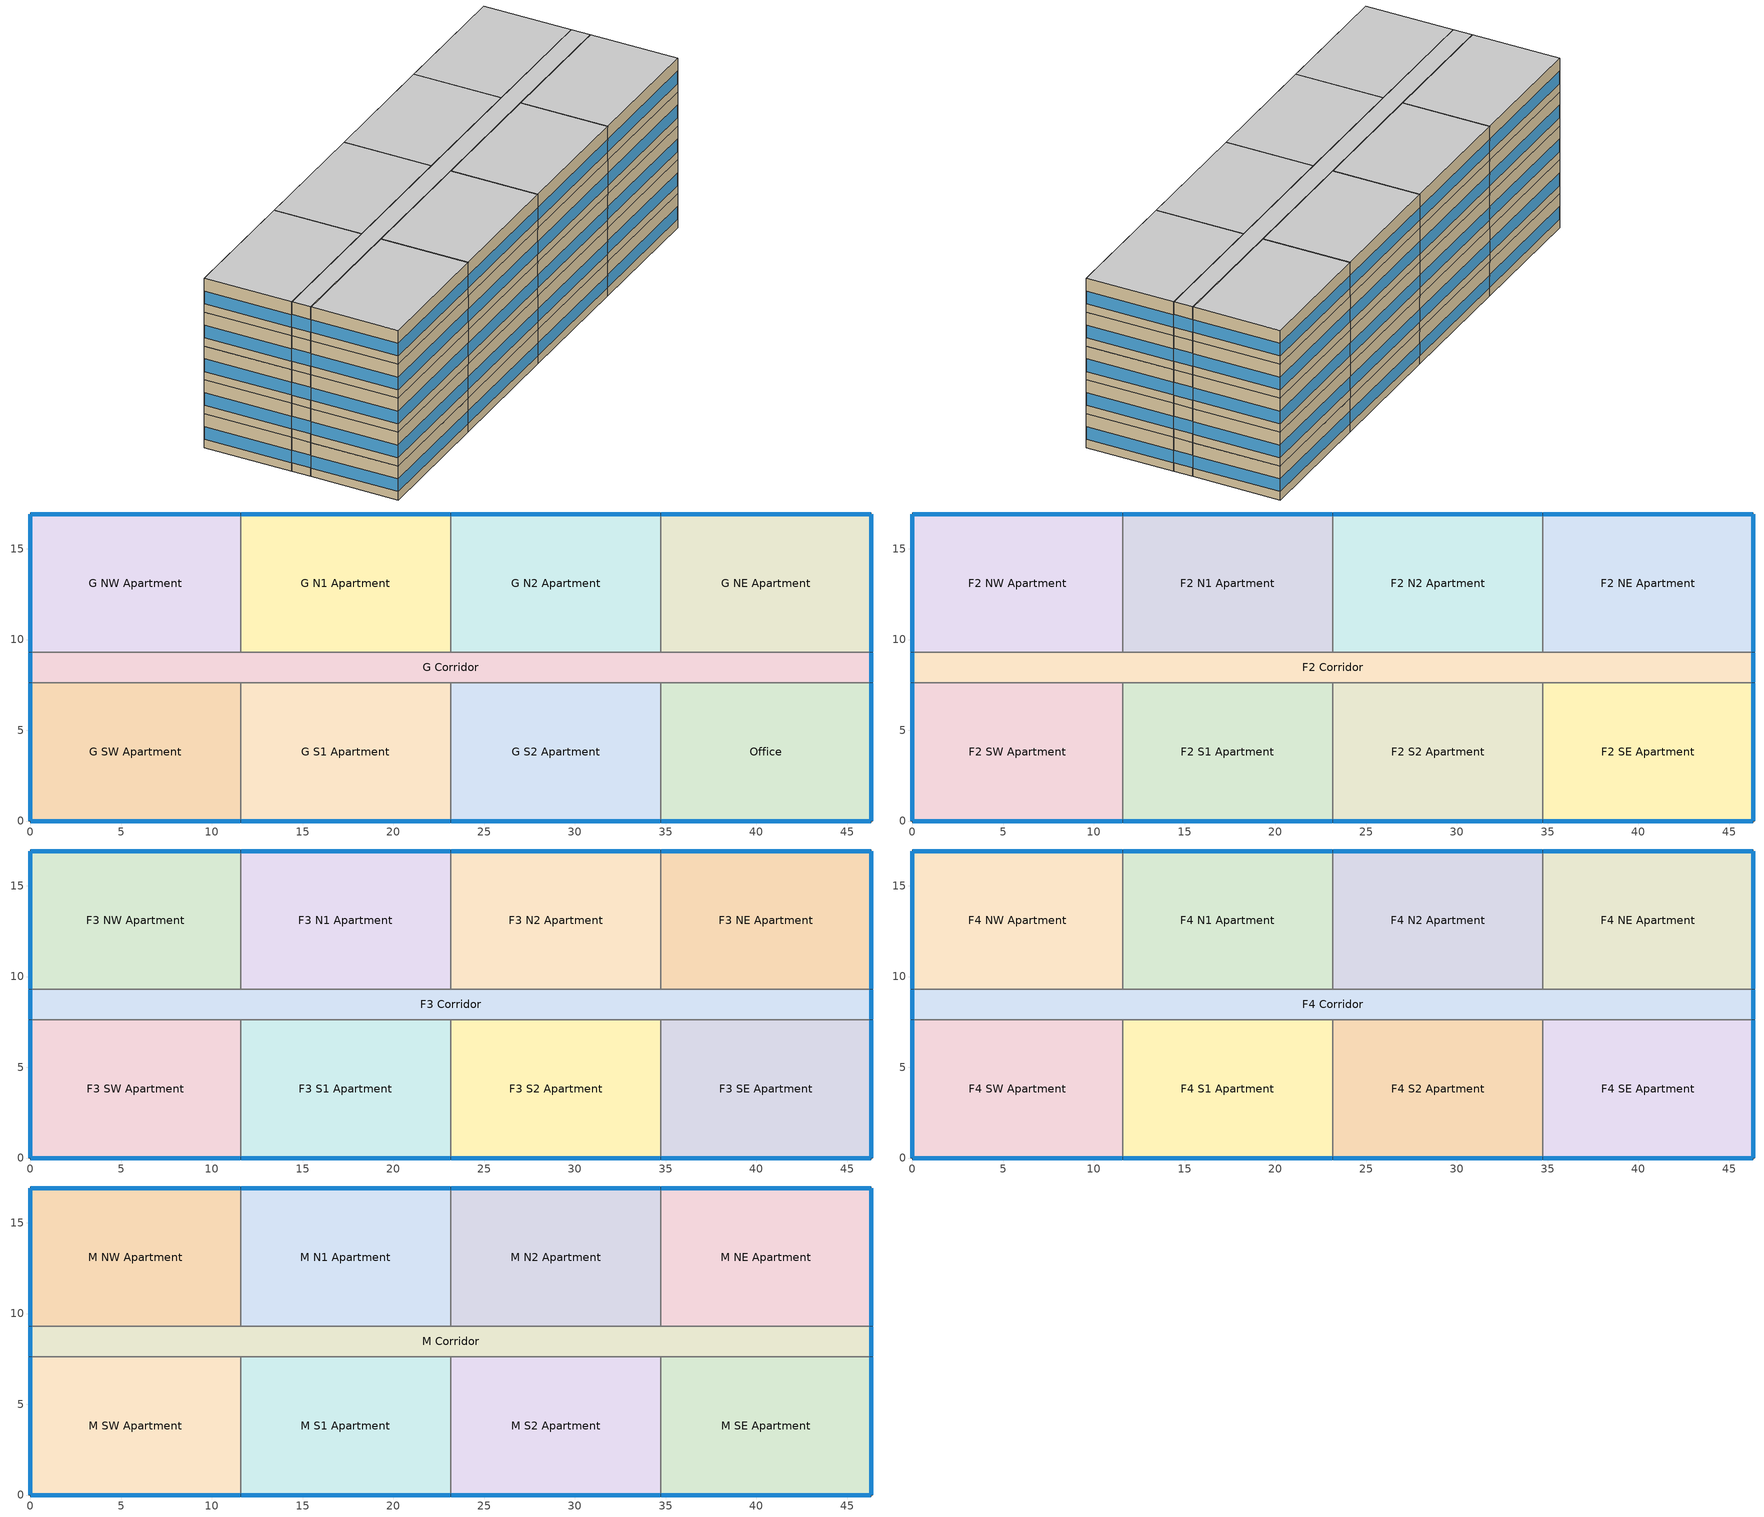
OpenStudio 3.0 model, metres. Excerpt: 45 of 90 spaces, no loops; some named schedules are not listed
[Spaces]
G S1 Apartment
 floor ground: 23.16,7.62 23.16,0 11.58,0 11.58,7.62 z0
 wall outside: 11.58,0 23.16,0 z0:3.05
 wall to G S2 Apartment: 23.16,0 23.16,7.62 z0:3.05
 wall to G Corridor: 23.16,7.62 11.58,7.62 z0:3.05
 wall to G SW Apartment: 11.58,7.62 11.58,0 z0:3.05
 window (BTAP-Ext-FixedWindow:U=0.190 SHGC=0.600): 11.61,0 23.14,0 z0.76:1.89
Office
 floor ground: 46.33,7.62 46.33,0 34.75,0 34.75,7.62 z0
 wall outside: 34.75,0 46.33,0 46.33,7.62 z0:3.05
 wall to G S2 Apartment: 34.75,7.62 34.75,0 z0:3.05
 wall to G Corridor: 46.33,7.62 34.75,7.62 z0:3.05
 window (BTAP-Ext-FixedWindow:U=0.190 SHGC=0.600): 46.33,0.03 46.33,7.59 / 34.77,0 46.3,0 z0.76:1.89
G S2 Apartment
 floor ground: 34.75,7.62 34.75,0 23.16,0 23.16,7.62 z0
 wall outside: 23.16,0 34.75,0 z0:3.05
 wall to G Corridor: 34.75,7.62 23.16,7.62 z0:3.05
 window (BTAP-Ext-FixedWindow:U=0.190 SHGC=0.600): 23.19,0 34.72,0 z0.76:1.89
G Corridor
 floor ground: 46.33,9.3 46.33,7.62 0,7.62 0,9.3 z0
 wall outside: 46.33,7.62 46.33,9.3 / 0,9.3 0,7.62 z0:3.05
 wall to G NW Apartment: 11.58,9.3 0,9.3 z0:3.05
 wall to G NE Apartment: 46.33,9.3 34.75,9.3 z0:3.05
 wall to G N1 Apartment: 23.16,9.3 11.58,9.3 z0:3.05
 wall to G SW Apartment: 0,7.62 11.58,7.62 z0:3.05
 wall to G N2 Apartment: 34.75,9.3 23.16,9.3 z0:3.05
 window (BTAP-Ext-FixedWindow:U=0.190 SHGC=0.600): 46.33,7.65 46.33,9.27 / 0,9.27 0,7.65 z0.76:1.92
G NW Apartment
 floor ground: 11.58,16.92 11.58,9.3 0,9.3 0,16.92 z0
 wall outside: 11.58,16.92 0,16.92 0,9.3 z0:3.05
 wall to G N1 Apartment: 11.58,9.3 11.58,16.92 z0:3.05
 window (BTAP-Ext-FixedWindow:U=0.190 SHGC=0.600): 11.56,16.92 0.03,16.92 / 0,16.89 0,9.32 z0.76:1.89
G N1 Apartment
 floor ground: 23.16,16.92 23.16,9.3 11.58,9.3 11.58,16.92 z0
 wall outside: 23.16,16.92 11.58,16.92 z0:3.05
 wall to G N2 Apartment: 23.16,9.3 23.16,16.92 z0:3.05
 window (BTAP-Ext-FixedWindow:U=0.190 SHGC=0.600): 23.14,16.92 11.61,16.92 z0.76:1.89
G N2 Apartment
 floor ground: 34.75,16.92 34.75,9.3 23.16,9.3 23.16,16.92 z0
 wall outside: 34.75,16.92 23.16,16.92 z0:3.05
 wall to G NE Apartment: 34.75,9.3 34.75,16.92 z0:3.05
 window (BTAP-Ext-FixedWindow:U=0.190 SHGC=0.600): 34.72,16.92 23.19,16.92 z0.76:1.89
G NE Apartment
 floor ground: 46.33,16.92 46.33,9.3 34.75,9.3 34.75,16.92 z0
 wall outside: 46.33,9.3 46.33,16.92 34.75,16.92 z0:3.05
 window (BTAP-Ext-FixedWindow:U=0.190 SHGC=0.600): 46.33,9.32 46.33,16.89 / 46.3,16.92 34.77,16.92 z0.76:1.89
G SW Apartment
 floor ground: 11.58,7.62 11.58,0 0,0 0,7.62 z0
 wall outside: 0,7.62 0,0 11.58,0 z0:3.05
 window (BTAP-Ext-FixedWindow:U=0.190 SHGC=0.600): 0.03,0 11.56,0 / 0,7.59 0,0.03 z0.76:1.89
F2 N1 Apartment
 floor to G N1 Apartment: 23.16,16.92 23.16,9.3 11.58,9.3 11.58,16.92 z3.05
 wall outside: 23.16,16.92 11.58,16.92 z3.05:6.1
 wall to F2 Corridor: 11.58,9.3 23.16,9.3 z3.05:6.1
 wall to F2 N2 Apartment: 23.16,9.3 23.16,16.92 z3.05:6.1
 wall to F2 NW Apartment: 11.58,16.92 11.58,9.3 z3.05:6.1
 window (BTAP-Ext-FixedWindow:U=0.190 SHGC=0.600): 23.14,16.92 11.61,16.92 z3.81:4.93
F2 Corridor
 floor to G Corridor: 46.33,9.3 46.33,7.62 0,7.62 0,9.3 z3.05
 wall outside: 0,9.3 0,7.62 / 46.33,7.62 46.33,9.3 z3.05:6.1
 wall to F2 SE Apartment: 34.75,7.62 46.33,7.62 z3.05:6.1
 wall to F2 SW Apartment: 0,7.62 11.58,7.62 z3.05:6.1
 wall to F2 N2 Apartment: 34.75,9.3 23.16,9.3 z3.05:6.1
 wall to F2 S1 Apartment: 11.58,7.62 23.16,7.62 z3.05:6.1
 wall to F2 S2 Apartment: 23.16,7.62 34.75,7.62 z3.05:6.1
 wall to F2 NE Apartment: 46.33,9.3 34.75,9.3 z3.05:6.1
 wall to F2 NW Apartment: 11.58,9.3 0,9.3 z3.05:6.1
 window (BTAP-Ext-FixedWindow:U=0.190 SHGC=0.600): 46.33,7.65 46.33,9.27 / 0,9.27 0,7.65 z3.81:4.96
F2 S1 Apartment
 floor to G S1 Apartment: 23.16,7.62 23.16,0 11.58,0 11.58,7.62 z3.05
 wall outside: 11.58,0 23.16,0 z3.05:6.1
 wall to F2 S2 Apartment: 23.16,0 23.16,7.62 z3.05:6.1
 wall to F2 SW Apartment: 11.58,7.62 11.58,0 z3.05:6.1
 window (BTAP-Ext-FixedWindow:U=0.190 SHGC=0.600): 11.61,0 23.14,0 z3.81:4.93
F2 NE Apartment
 floor to G NE Apartment: 46.33,16.92 46.33,9.3 34.75,9.3 34.75,16.92 z3.05
 wall outside: 46.33,9.3 46.33,16.92 34.75,16.92 z3.05:6.1
 wall to F2 N2 Apartment: 34.75,16.92 34.75,9.3 z3.05:6.1
 window (BTAP-Ext-FixedWindow:U=0.190 SHGC=0.600): 46.33,9.32 46.33,16.89 z3.81:4.94; 46.3,16.92 34.77,16.92 z3.81:4.93
F2 SW Apartment
 floor to G SW Apartment: 11.58,7.62 11.58,0 0,0 0,7.62 z3.05
 wall outside: 0,7.62 0,0 11.58,0 z3.05:6.1
 window (BTAP-Ext-FixedWindow:U=0.190 SHGC=0.600): 0.03,0 11.56,0 z3.81:4.93; 0,7.59 0,0.03 z3.81:4.94
F2 NW Apartment
 floor to G NW Apartment: 11.58,16.92 11.58,9.3 0,9.3 0,16.92 z3.05
 wall outside: 11.58,16.92 0,16.92 0,9.3 z3.05:6.1
 window (BTAP-Ext-FixedWindow:U=0.190 SHGC=0.600): 11.56,16.92 0.03,16.92 z3.81:4.93; 0,16.89 0,9.32 z3.81:4.94
F2 SE Apartment
 floor to Office: 46.33,7.62 46.33,0 34.75,0 34.75,7.62 z3.05
 wall outside: 34.75,0 46.33,0 46.33,7.62 z3.05:6.1
 wall to F2 S2 Apartment: 34.75,7.62 34.75,0 z3.05:6.1
 window (BTAP-Ext-FixedWindow:U=0.190 SHGC=0.600): 46.33,0.03 46.33,7.59 z3.81:4.94; 34.77,0 46.3,0 z3.81:4.93
F2 N2 Apartment
 floor to G N2 Apartment: 34.75,16.92 34.75,9.3 23.16,9.3 23.16,16.92 z3.05
 wall outside: 34.75,16.92 23.16,16.92 z3.05:6.1
 window (BTAP-Ext-FixedWindow:U=0.190 SHGC=0.600): 34.72,16.92 23.19,16.92 z3.81:4.93
F2 S2 Apartment
 floor to G S2 Apartment: 34.75,7.62 34.75,0 23.16,0 23.16,7.62 z3.05
 wall outside: 23.16,0 34.75,0 z3.05:6.1
 window (BTAP-Ext-FixedWindow:U=0.190 SHGC=0.600): 23.19,0 34.72,0 z3.81:4.93
F3 NE Apartment
 floor to F2 NE Apartment: 46.33,16.92 46.33,9.3 34.75,9.3 34.75,16.92 z6.1
 wall outside: 46.33,9.3 46.33,16.92 34.75,16.92 z6.1:9.14
 wall to F3 N2 Apartment: 34.75,16.92 34.75,9.3 z6.1:9.14
 wall to F3 Corridor: 34.75,9.3 46.33,9.3 z6.1:9.14
 window (BTAP-Ext-FixedWindow:U=0.190 SHGC=0.600): 46.33,9.32 46.33,16.89 / 46.3,16.92 34.77,16.92 z6.86:7.98
F3 SE Apartment
 floor to F2 SE Apartment: 46.33,7.62 46.33,0 34.75,0 34.75,7.62 z6.1
 wall outside: 34.75,0 46.33,0 46.33,7.62 z6.1:9.14
 wall to F3 Corridor: 46.33,7.62 34.75,7.62 z6.1:9.14
 wall to F3 S2 Apartment: 34.75,7.62 34.75,0 z6.1:9.14
 window (BTAP-Ext-FixedWindow:U=0.190 SHGC=0.600): 46.33,0.03 46.33,7.59 / 34.77,0 46.3,0 z6.86:7.98
F3 N2 Apartment
 floor to F2 N2 Apartment: 34.75,16.92 34.75,9.3 23.16,9.3 23.16,16.92 z6.1
 wall outside: 34.75,16.92 23.16,16.92 z6.1:9.14
 wall to F3 Corridor: 23.16,9.3 34.75,9.3 z6.1:9.14
 wall to F3 N1 Apartment: 23.16,16.92 23.16,9.3 z6.1:9.14
 window (BTAP-Ext-FixedWindow:U=0.190 SHGC=0.600): 34.72,16.92 23.19,16.92 z6.86:7.98
F3 NW Apartment
 floor to F2 NW Apartment: 11.58,16.92 11.58,9.3 0,9.3 0,16.92 z6.1
 wall outside: 11.58,16.92 0,16.92 0,9.3 z6.1:9.14
 wall to F3 N1 Apartment: 11.58,9.3 11.58,16.92 z6.1:9.14
 wall to F3 Corridor: 0,9.3 11.58,9.3 z6.1:9.14
 window (BTAP-Ext-FixedWindow:U=0.190 SHGC=0.600): 11.56,16.92 0.03,16.92 / 0,16.89 0,9.32 z6.86:7.98
F3 Corridor
 floor to F2 Corridor: 46.33,9.3 46.33,7.62 0,7.62 0,9.3 z6.1
 wall outside: 0,9.3 0,7.62 / 46.33,7.62 46.33,9.3 z6.1:9.14
 wall to F3 S2 Apartment: 23.16,7.62 34.75,7.62 z6.1:9.14
 wall to F3 N1 Apartment: 23.16,9.3 11.58,9.3 z6.1:9.14
 wall to F3 S1 Apartment: 11.58,7.62 23.16,7.62 z6.1:9.14
 wall to F3 SW Apartment: 0,7.62 11.58,7.62 z6.1:9.14
 window (BTAP-Ext-FixedWindow:U=0.190 SHGC=0.600): 46.33,7.65 46.33,9.27 / 0,9.27 0,7.65 z6.86:8.01
F3 SW Apartment
 floor to F2 SW Apartment: 11.58,7.62 11.58,0 0,0 0,7.62 z6.1
 wall outside: 0,7.62 0,0 11.58,0 z6.1:9.14
 wall to F3 S1 Apartment: 11.58,0 11.58,7.62 z6.1:9.14
 window (BTAP-Ext-FixedWindow:U=0.190 SHGC=0.600): 0.03,0 11.56,0 / 0,7.59 0,0.03 z6.86:7.98
F3 N1 Apartment
 floor to F2 N1 Apartment: 23.16,16.92 23.16,9.3 11.58,9.3 11.58,16.92 z6.1
 wall outside: 23.16,16.92 11.58,16.92 z6.1:9.14
 window (BTAP-Ext-FixedWindow:U=0.190 SHGC=0.600): 23.14,16.92 11.61,16.92 z6.86:7.98
F3 S2 Apartment
 floor to F2 S2 Apartment: 34.75,7.62 34.75,0 23.16,0 23.16,7.62 z6.1
 wall outside: 23.16,0 34.75,0 z6.1:9.14
 wall to F3 S1 Apartment: 23.16,7.62 23.16,0 z6.1:9.14
 window (BTAP-Ext-FixedWindow:U=0.190 SHGC=0.600): 23.19,0 34.72,0 z6.86:7.98
F3 S1 Apartment
 floor to F2 S1 Apartment: 23.16,7.62 23.16,0 11.58,0 11.58,7.62 z6.1
 wall outside: 11.58,0 23.16,0 z6.1:9.14
 window (BTAP-Ext-FixedWindow:U=0.190 SHGC=0.600): 11.61,0 23.14,0 z6.86:7.98
F4 NE Apartment
 floor to F3 NE Apartment: 46.33,16.92 46.33,9.3 34.75,9.3 34.75,16.92 z9.14
 wall outside: 46.33,9.3 46.33,16.92 34.75,16.92 z9.14:12.19
 wall to F4 Corridor: 34.75,9.3 46.33,9.3 z9.14:12.19
 wall to F4 N2 Apartment: 34.75,16.92 34.75,9.3 z9.14:12.19
 window (BTAP-Ext-FixedWindow:U=0.190 SHGC=0.600): 46.33,9.32 46.33,16.89 / 46.3,16.92 34.77,16.92 z9.91:11.03
F4 S2 Apartment
 floor to F3 S2 Apartment: 34.75,7.62 34.75,0 23.16,0 23.16,7.62 z9.14
 wall outside: 23.16,0 34.75,0 z9.14:12.19
 wall to F4 S1 Apartment: 23.16,7.62 23.16,0 z9.14:12.19
 wall to F4 Corridor: 34.75,7.62 23.16,7.62 z9.14:12.19
 wall to F4 SE Apartment: 34.75,0 34.75,7.62 z9.14:12.19
 window (BTAP-Ext-FixedWindow:U=0.190 SHGC=0.600): 23.19,0 34.72,0 z9.91:11.03
F4 N2 Apartment
 floor to F3 N2 Apartment: 34.75,16.92 34.75,9.3 23.16,9.3 23.16,16.92 z9.14
 wall outside: 34.75,16.92 23.16,16.92 z9.14:12.19
 wall to F4 Corridor: 23.16,9.3 34.75,9.3 z9.14:12.19
 wall to F4 N1 Apartment: 23.16,16.92 23.16,9.3 z9.14:12.19
 window (BTAP-Ext-FixedWindow:U=0.190 SHGC=0.600): 34.72,16.92 23.19,16.92 z9.91:11.03
F4 NW Apartment
 floor to F3 NW Apartment: 11.58,16.92 11.58,9.3 0,9.3 0,16.92 z9.14
 wall outside: 11.58,16.92 0,16.92 0,9.3 z9.14:12.19
 wall to F4 N1 Apartment: 11.58,9.3 11.58,16.92 z9.14:12.19
 wall to F4 Corridor: 0,9.3 11.58,9.3 z9.14:12.19
 window (BTAP-Ext-FixedWindow:U=0.190 SHGC=0.600): 11.56,16.92 0.03,16.92 / 0,16.89 0,9.32 z9.91:11.03
F4 N1 Apartment
 floor to F3 N1 Apartment: 23.16,16.92 23.16,9.3 11.58,9.3 11.58,16.92 z9.14
 wall outside: 23.16,16.92 11.58,16.92 z9.14:12.19
 wall to F4 Corridor: 11.58,9.3 23.16,9.3 z9.14:12.19
 window (BTAP-Ext-FixedWindow:U=0.190 SHGC=0.600): 23.14,16.92 11.61,16.92 z9.91:11.03
F4 Corridor
 floor to F3 Corridor: 46.33,9.3 46.33,7.62 0,7.62 0,9.3 z9.14
 wall outside: 0,9.3 0,7.62 / 46.33,7.62 46.33,9.3 z9.14:12.19
 wall to F4 SW Apartment: 0,7.62 11.58,7.62 z9.14:12.19
 wall to F4 S1 Apartment: 11.58,7.62 23.16,7.62 z9.14:12.19
 wall to F4 SE Apartment: 34.75,7.62 46.33,7.62 z9.14:12.19
 window (BTAP-Ext-FixedWindow:U=0.190 SHGC=0.600): 46.33,7.65 46.33,9.27 / 0,9.27 0,7.65 z9.91:11.06
F4 SW Apartment
 floor to F3 SW Apartment: 11.58,7.62 11.58,0 0,0 0,7.62 z9.14
 wall outside: 0,7.62 0,0 11.58,0 z9.14:12.19
 wall to F4 S1 Apartment: 11.58,0 11.58,7.62 z9.14:12.19
 window (BTAP-Ext-FixedWindow:U=0.190 SHGC=0.600): 0.03,0 11.56,0 / 0,7.59 0,0.03 z9.91:11.03
F4 SE Apartment
 floor to F3 SE Apartment: 46.33,7.62 46.33,0 34.75,0 34.75,7.62 z9.14
 wall outside: 34.75,0 46.33,0 46.33,7.62 z9.14:12.19
 window (BTAP-Ext-FixedWindow:U=0.190 SHGC=0.600): 46.33,0.03 46.33,7.59 / 34.77,0 46.3,0 z9.91:11.03
F4 S1 Apartment
 floor to F3 S1 Apartment: 23.16,7.62 23.16,0 11.58,0 11.58,7.62 z9.14
 wall outside: 11.58,0 23.16,0 z9.14:12.19
 window (BTAP-Ext-FixedWindow:U=0.190 SHGC=0.600): 11.61,0 23.14,0 z9.91:11.03
M S1 Apartment
 floor to F4 S1 Apartment: 23.16,7.62 23.16,0 11.58,0 11.58,7.62 z12.19
 wall outside: 11.58,0 23.16,0 z12.19:15.24
 wall to M Corridor: 23.16,7.62 11.58,7.62 z12.19:15.24
 wall to M S2 Apartment: 23.16,0 23.16,7.62 z12.19:15.24
 wall to M SW Apartment: 11.58,7.62 11.58,0 z12.19:15.24
 window (BTAP-Ext-FixedWindow:U=0.190 SHGC=0.600): 11.61,0 23.14,0 z12.95:14.08
 ceiling to F6 S1 Apartment: 23.16,0 23.16,7.62 11.58,7.62 11.58,0 z15.24
M Corridor
 floor to F4 Corridor: 46.33,9.3 46.33,7.62 0,7.62 0,9.3 z12.19
 wall outside: 46.33,7.62 46.33,9.3 / 0,9.3 0,7.62 z12.19:15.24
 wall to M SE Apartment: 34.75,7.62 46.33,7.62 z12.19:15.24
 wall to M NW Apartment: 11.58,9.3 0,9.3 z12.19:15.24
 wall to M SW Apartment: 0,7.62 11.58,7.62 z12.19:15.24
 wall to M N2 Apartment: 34.75,9.3 23.16,9.3 z12.19:15.24
 wall to M N1 Apartment: 23.16,9.3 11.58,9.3 z12.19:15.24
 wall to M NE Apartment: 46.33,9.3 34.75,9.3 z12.19:15.24
 wall to M S2 Apartment: 23.16,7.62 34.75,7.62 z12.19:15.24
 window (BTAP-Ext-FixedWindow:U=0.190 SHGC=0.600): 46.33,7.65 46.33,9.27 / 0,9.27 0,7.65 z12.95:14.11
 ceiling to F6 Corridor: 46.33,7.62 46.33,9.3 0,9.3 0,7.62 z15.24
M NW Apartment
 floor to F4 NW Apartment: 11.58,16.92 11.58,9.3 0,9.3 0,16.92 z12.19
 wall outside: 11.58,16.92 0,16.92 0,9.3 z12.19:15.24
 wall to M N1 Apartment: 11.58,9.3 11.58,16.92 z12.19:15.24
 window (BTAP-Ext-FixedWindow:U=0.190 SHGC=0.600): 11.56,16.92 0.03,16.92 / 0,16.89 0,9.32 z12.95:14.08
 ceiling to F6 NW Apartment: 11.58,9.3 11.58,16.92 0,16.92 0,9.3 z15.24
M N2 Apartment
 floor to F4 N2 Apartment: 34.75,16.92 34.75,9.3 23.16,9.3 23.16,16.92 z12.19
 wall outside: 34.75,16.92 23.16,16.92 z12.19:15.24
 wall to M NE Apartment: 34.75,9.3 34.75,16.92 z12.19:15.24
 wall to M N1 Apartment: 23.16,16.92 23.16,9.3 z12.19:15.24
 window (BTAP-Ext-FixedWindow:U=0.190 SHGC=0.600): 34.72,16.92 23.19,16.92 z12.95:14.08
 ceiling to F6 N2 Apartment: 34.75,9.3 34.75,16.92 23.16,16.92 23.16,9.3 z15.24
M SW Apartment
 floor to F4 SW Apartment: 11.58,7.62 11.58,0 0,0 0,7.62 z12.19
 wall outside: 0,7.62 0,0 11.58,0 z12.19:15.24
 window (BTAP-Ext-FixedWindow:U=0.190 SHGC=0.600): 0.03,0 11.56,0 / 0,7.59 0,0.03 z12.95:14.08
 ceiling to F6 SW Apartment: 11.58,0 11.58,7.62 0,7.62 0,0 z15.24
M SE Apartment
 floor to F4 SE Apartment: 46.33,7.62 46.33,0 34.75,0 34.75,7.62 z12.19
 wall outside: 34.75,0 46.33,0 46.33,7.62 z12.19:15.24
 wall to M S2 Apartment: 34.75,7.62 34.75,0 z12.19:15.24
 window (BTAP-Ext-FixedWindow:U=0.190 SHGC=0.600): 46.33,0.03 46.33,7.59 / 34.77,0 46.3,0 z12.95:14.08
 ceiling to F6 SE Apartment: 46.33,0 46.33,7.62 34.75,7.62 34.75,0 z15.24
M N1 Apartment
 floor to F4 N1 Apartment: 23.16,16.92 23.16,9.3 11.58,9.3 11.58,16.92 z12.19
 wall outside: 23.16,16.92 11.58,16.92 z12.19:15.24
 window (BTAP-Ext-FixedWindow:U=0.190 SHGC=0.600): 23.14,16.92 11.61,16.92 z12.95:14.08
 ceiling to F6 N1 Apartment: 23.16,9.3 23.16,16.92 11.58,16.92 11.58,9.3 z15.24
M NE Apartment
 floor to F4 NE Apartment: 46.33,16.92 46.33,9.3 34.75,9.3 34.75,16.92 z12.19
 wall outside: 46.33,9.3 46.33,16.92 34.75,16.92 z12.19:15.24
 window (BTAP-Ext-FixedWindow:U=0.190 SHGC=0.600): 46.33,9.32 46.33,16.89 / 46.3,16.92 34.77,16.92 z12.95:14.08
 ceiling to F6 NE Apartment: 46.33,9.3 46.33,16.92 34.75,16.92 34.75,9.3 z15.24
M S2 Apartment
 floor to F4 S2 Apartment: 34.75,7.62 34.75,0 23.16,0 23.16,7.62 z12.19
 wall outside: 23.16,0 34.75,0 z12.19:15.24
 window (BTAP-Ext-FixedWindow:U=0.190 SHGC=0.600): 23.19,0 34.72,0 z12.95:14.08
 ceiling to F6 S2 Apartment: 34.75,0 34.75,7.62 23.16,7.62 23.16,0 z15.24
[Site]
Ottawa=Macdonald-Cartier Intl AP_ON_CAN: Latitude {deg}=45.317; Longitude {deg}=-75.667; Time Zone {hr}=-5; Elevation {m}=114.9; Terrain=City
[Building]
HighriseApartment: North Axis {deg}=0; Default Construction Set=BTAP-Mass at hdd = 4500.0; Standards Number of Stories=10; Standards Number of Above Ground Stories=10; Standards Template=NECB2017; Standards Building Type=HighriseApartment
[Site:WaterMainsTemperature]
Calculation Method=Correlation; Annual Average Outdoor Air Temperature {C}=6.83333; Maximum Difference In Monthly Average Outdoor Air Temperatures {deltaC}=31.2
[Site:GroundTemperature:BuildingSurface]
19.527, 19.502, 19.536, 19.598, 20.002, 21.64, 22.225, 22.375, 21.449, 20.121, 19.802, 19.633
[SizingPeriod:DesignDay] Barometric Pressure {Pa}=99952; Sky Clearness=0; Rain Indicator=0; Snow Indicator=0; Day of Month=21; Daylight Saving Time Indicator=0; Humidity Indicating Type=Wetbulb; Dry-Bulb Temperature Range Modifier Type=DefaultMultipliers
Name | Maximum Dry-Bulb Temperature {C} | Daily Dry-Bulb Temperature Range {deltaC} | Humidity Indicating Conditions at Maximum Dry-Bulb | Wind Speed {m/s} | Wind Direction {deg} | Month | Day Type | Solar Model Indicator | ASHRAE Taub | ASHRAE Taud
Ottawa=Macdonald-Cartier Intl Ann Clg .4% Condns DB=>MWB | 30.6 | 10.1 | 21.8 | 4.6 | 220 | 7 | SummerDesignDay | ASHRAETau | 0.417 | 2.264
Ottawa=Macdonald-Cartier Intl Ann Htg 99.6% Condns DB | -24.2 | 0 | -24.2 | 3.5 | 290 | 1 | WinterDesignDay | ASHRAEClearSky
[Material:NoMass] Roughness=Smooth; Thermal Absorptance=0.9; Solar Absorptance=0.7
Name | Thermal Resistance {m2-K/W} | Visible Absorptance
Typical Carpet Pad; Typical Carpet Pad 1 | 0.21648 | 0.8
Typical Insulation 1 | 5.20402 | 0.7
Typical Insulation 2 | 3.77764 | 0.7
Typical Insulation 3 | 6.41024 | 0.7
Typical Carpet Pad 2 | 1.25503 | 0.8
Typical Carpet Pad 3; Typical Carpet Pad 4 | 3.45515 | 0.8
Typical Insulation 4 | 0.526298 | 0.7
Typical Insulation 5 | 0.526316 | 0.7
[Material]
Name | Roughness | Thickness {m} | Conductivity {W/m-K} | Density {kg/m3} | Specific Heat {J/kg-K} | Thermal Absorptance | Solar Absorptance | Visible Absorptance
G05 25mm wood | MediumSmooth | 0.0254 | 0.15 | 608 | 1630 | 0.9 | 0.5 | 0.5
100mm Normalweight concrete floor 1 | MediumSmooth | 0.1016 | 2.31 | 2322 | 832
G01 13mm gypsum board 1 | Smooth | 0.0127 | 0.16 | 800 | 1090 | 0.9 | 0.7 | 0.5
4 in. Normalweight Concrete Floor 1 | MediumRough | 0.1016 | 2.31 | 2322 | 832 | 0.9 | 0.7 | 0.7
1IN Stucco 1 | Smooth | 0.0253 | 0.6918 | 1858 | 837 | 0.9 | 0.7 | 0.92
8IN CONCRETE HW RefBldg 1 | Rough | 0.2032 | 1.311 | 2240 | 836.8 | 0.9 | 0.7 | 0.7
1/2IN Gypsum 1 | Smooth | 0.0127 | 0.16 | 784.9 | 830 | 0.9 | 0.4 | 0.4
Metal Roof Surface 1; F08 Metal surface 1 | Smooth | 0.0008 | 45.28 | 7824 | 500 | 0.9 | 0.7 | 0.7
6 in. Normalweight Concrete Floor 1; 6 in. Normalweight Concrete Floor 2; 6 in. Normalweight Concrete Floor 3 | MediumRough | 0.1524 | 2.31 | 2322 | 832 | 0.9 | 0.7 | 0.7
[Construction]
BTAP-Int-Partition; BTAP-Int-Door: G05 25mm wood
BTAP-Int-Floor: 100mm Normalweight concrete floor 1, Typical Carpet Pad
BTAP-Int-Wall: G01 13mm gypsum board 1, G01 13mm gypsum board 1
BTAP-Int-Ceiling: Typical Carpet Pad, 100mm Normalweight concrete floor 1
BTAP-Int-Window: SimpleGlazing
BTAP-Ext-Floor-Mass:U-0.183: Typical Insulation 1, 4 in. Normalweight Concrete Floor 1, Typical Carpet Pad 1
BTAP-Ext-Wall-Mass:U-0.247: 1IN Stucco 1, 8IN CONCRETE HW RefBldg 1, Typical Insulation 2, 1/2IN Gypsum 1
BTAP-Ext-Roof-Metal:U-0.156: Metal Roof Surface 1, Typical Insulation 3
BTAP-Grnd-Floor-Mass:U-0.757: 6 in. Normalweight Concrete Floor 1, Typical Carpet Pad 2
BTAP-Grnd-Wall-Mass:U-0.284: 6 in. Normalweight Concrete Floor 2, Typical Carpet Pad 3
BTAP-Grnd-Roof-Mass:U-0.284: 6 in. Normalweight Concrete Floor 3, Typical Carpet Pad 4
BTAP-Ext-FixedWindow:U=0.190 SHGC=0.600; BTAP-Ext-GlassDoors:U=0.190 SHGC=0.600; BTAP-Ext-Skylights:U=0.190 SHGC=0.600; BTAP-Ext-DaylightDomes:U=0.190 SHGC=0.600; BTAP-Ext-DaylightDiffuser:U=0.190 SHGC=0.600: SimpleGlazing:U=0.190 SHGC=0.600
BTAP-Ext-Door:U-1.9: F08 Metal surface 1, Typical Insulation 4
BTAP-Ext-OverHeadDoor:U-1.9: Typical Insulation 5
[DefaultConstructionSet]
BTAP-Mass at hdd = 4500.0: Default Exterior Surface Constructions=BTAP-Mass at hdd = 4500.0; Default Interior Surface Constructions=Default Surface Constructions 2; Default Ground Contact Surface Constructions=BTAP-Mass at hdd = 4500.0 1; Default Exterior SubSurface Constructions=BTAP-Mass at hdd = 4500.0; Default Interior SubSurface Constructions=Default Sub Surface Constructions 2; Interior Partition Construction=BTAP-Int-Partition
[DefaultSurfaceConstructions]
Name | Floor Construction | Wall Construction | Roof Ceiling Construction
Default Surface Constructions 2 | BTAP-Int-Floor | BTAP-Int-Wall | BTAP-Int-Ceiling
BTAP-Mass at hdd = 4500.0 | BTAP-Ext-Floor-Mass:U-0.183 | BTAP-Ext-Wall-Mass:U-0.247 | BTAP-Ext-Roof-Metal:U-0.156
BTAP-Mass at hdd = 4500.0 1 | BTAP-Grnd-Floor-Mass:U-0.757 | BTAP-Grnd-Wall-Mass:U-0.284 | BTAP-Grnd-Roof-Mass:U-0.284
[DefaultSubSurfaceConstructions]
Name | Fixed Window Construction | Operable Window Construction | Door Construction | Glass Door Construction | Overhead Door Construction | Skylight Construction | Tubular Daylight Dome Construction | Tubular Daylight Diffuser Construction
Default Sub Surface Constructions 2 | BTAP-Int-Window | BTAP-Int-Window | BTAP-Int-Door
BTAP-Mass at hdd = 4500.0 | BTAP-Ext-FixedWindow:U=0.190 SHGC=0.600 | BTAP-Ext-FixedWindow:U=0.190 SHGC=0.600 | BTAP-Ext-Door:U-1.9 | BTAP-Ext-GlassDoors:U=0.190 SHGC=0.600 | BTAP-Ext-OverHeadDoor:U-1.9 | BTAP-Ext-Skylights:U=0.190 SHGC=0.600 | BTAP-Ext-DaylightDomes:U=0.190 SHGC=0.600 | BTAP-Ext-DaylightDiffuser:U=0.190 SHGC=0.600
[WindowMaterial:SimpleGlazingSystem] Solar Heat Gain Coefficient=0.6; Visible Transmittance=0.21
Name | U-Factor {W/m2-K}
SimpleGlazing | 2.2
SimpleGlazing:U=0.190 SHGC=0.600 | 1.9
[Space] Part of Total Floor Area=Yes
Name | Space Type | Building Story | Thermal Zone
F2 NE Apartment | Space Function Dwelling units general | Building Story 2 | DU_BT=Space Function_ST=Dwelling units general_FL=Building Story 2_SCHG
F4 N1 Apartment | Space Function Dwelling units general | Building Story 4 | DU_BT=Space Function_ST=Dwelling units general_FL=Building Story 4_SCHG
F2 N1 Apartment | Space Function Dwelling units general | Building Story 2 | DU_BT=Space Function_ST=Dwelling units general_FL=Building Story 2_SCHG 1
F2 Corridor | Space Function Corridor/Transition area other-sch-G | Building Story 2 | WILD_ST=Corridor/Transition area other-sch-G_FL=Building Story 2_SCH=G
F2 S1 Apartment | Space Function Dwelling units general | Building Story 2 | DU_BT=Space Function_ST=Dwelling units general_FL=Building Story 2_SCHG 2
F4 S2 Apartment | Space Function Dwelling units general | Building Story 4 | DU_BT=Space Function_ST=Dwelling units general_FL=Building Story 4_SCHG 2
F3 SE Apartment | Space Function Dwelling units general | Building Story 3 | DU_BT=Space Function_ST=Dwelling units general_FL=Building Story 3_SCHG 2
M NE Apartment | Space Function Dwelling units general | Building Story 5 | DU_BT=Space Function_ST=Dwelling units general_FL=Building Story 5_SCHG 2
F3 NW Apartment | Space Function Dwelling units general | Building Story 3 | DU_BT=Space Function_ST=Dwelling units general_FL=Building Story 3_SCHG 3
F4 S1 Apartment | Space Function Dwelling units general | Building Story 4 | DU_BT=Space Function_ST=Dwelling units general_FL=Building Story 4_SCHG 3
M S1 Apartment | Space Function Dwelling units general | Building Story 5 | DU_BT=Space Function_ST=Dwelling units general_FL=Building Story 5_SCHG 3
M Corridor | Space Function Corridor/Transition area other-sch-G | Building Story 5 | WILD_ST=Corridor/Transition area other-sch-G_FL=Building Story 5_SCH=G
F4 NE Apartment | Space Function Dwelling units general | Building Story 4 | DU_BT=Space Function_ST=Dwelling units general_FL=Building Story 4_SCHG 1
F3 N1 Apartment | Space Function Dwelling units general | Building Story 3 | DU_BT=Space Function_ST=Dwelling units general_FL=Building Story 3_SCHG 4
F4 SW Apartment | Space Function Dwelling units general | Building Story 4 | DU_BT=Space Function_ST=Dwelling units general_FL=Building Story 4_SCHG 4
F2 SW Apartment | Space Function Dwelling units general | Building Story 2 | DU_BT=Space Function_ST=Dwelling units general_FL=Building Story 2_SCHG 4
G S1 Apartment | Space Function Dwelling units general | Building Story 1 | DU_BT=Space Function_ST=Dwelling units general_FL=Building Story 1_SCHG 3
Office | Space Function Office enclosed <= 25 m2 | Building Story 1 | ALL_ST=Office enclosed <= 25 m2_FL=Building Story 1_SCH=A
G N2 Apartment | Space Function Dwelling units general | Building Story 1 | DU_BT=Space Function_ST=Dwelling units general_FL=Building Story 1_SCHG 2
F3 NE Apartment | Space Function Dwelling units general | Building Story 3 | DU_BT=Space Function_ST=Dwelling units general_FL=Building Story 3_SCHG
G S2 Apartment | Space Function Dwelling units general | Building Story 1 | DU_BT=Space Function_ST=Dwelling units general_FL=Building Story 1_SCHG 1
M SW Apartment | Space Function Dwelling units general | Building Story 5 | DU_BT=Space Function_ST=Dwelling units general_FL=Building Story 5_SCHG 1
F4 N2 Apartment | Space Function Dwelling units general | Building Story 4 | DU_BT=Space Function_ST=Dwelling units general_FL=Building Story 4_SCHG 5
M NW Apartment | Space Function Dwelling units general | Building Story 5 | DU_BT=Space Function_ST=Dwelling units general_FL=Building Story 5_SCHG
M N2 Apartment | Space Function Dwelling units general | Building Story 5 | DU_BT=Space Function_ST=Dwelling units general_FL=Building Story 5_SCHG 4
F4 NW Apartment | Space Function Dwelling units general | Building Story 4 | DU_BT=Space Function_ST=Dwelling units general_FL=Building Story 4_SCHG 6
G Corridor | Space Function Corridor/Transition area other-sch-G | Building Story 1 | WILD_ST=Corridor/Transition area other-sch-G_FL=Building Story 1_SCH=G
F4 Corridor | Space Function Corridor/Transition area other-sch-G | Building Story 4 | WILD_ST=Corridor/Transition area other-sch-G_FL=Building Story 4_SCH=G
F3 S1 Apartment | Space Function Dwelling units general | Building Story 3 | DU_BT=Space Function_ST=Dwelling units general_FL=Building Story 3_SCHG 1
G NW Apartment | Space Function Dwelling units general | Building Story 1 | DU_BT=Space Function_ST=Dwelling units general_FL=Building Story 1_SCHG
G N1 Apartment | Space Function Dwelling units general | Building Story 1 | DU_BT=Space Function_ST=Dwelling units general_FL=Building Story 1_SCHG 5
F3 N2 Apartment | Space Function Dwelling units general | Building Story 3 | DU_BT=Space Function_ST=Dwelling units general_FL=Building Story 3_SCHG 5
F2 NW Apartment | Space Function Dwelling units general | Building Story 2 | DU_BT=Space Function_ST=Dwelling units general_FL=Building Story 2_SCHG 5
F2 S2 Apartment | Space Function Dwelling units general | Building Story 2 | DU_BT=Space Function_ST=Dwelling units general_FL=Building Story 2_SCHG 3
F2 SE Apartment | Space Function Dwelling units general | Building Story 2 | DU_BT=Space Function_ST=Dwelling units general_FL=Building Story 2_SCHG 6
F3 S2 Apartment | Space Function Dwelling units general | Building Story 3 | DU_BT=Space Function_ST=Dwelling units general_FL=Building Story 3_SCHG 6
M N1 Apartment | Space Function Dwelling units general | Building Story 5 | DU_BT=Space Function_ST=Dwelling units general_FL=Building Story 5_SCHG 5
G SW Apartment | Space Function Dwelling units general | Building Story 1 | DU_BT=Space Function_ST=Dwelling units general_FL=Building Story 1_SCHG 6
F3 Corridor | Space Function Corridor/Transition area other-sch-G | Building Story 3 | WILD_ST=Corridor/Transition area other-sch-G_FL=Building Story 3_SCH=G
F2 N2 Apartment | Space Function Dwelling units general | Building Story 2 | DU_BT=Space Function_ST=Dwelling units general_FL=Building Story 2_SCHG 7
M SE Apartment | Space Function Dwelling units general | Building Story 5 | DU_BT=Space Function_ST=Dwelling units general_FL=Building Story 5_SCHG 6
G NE Apartment | Space Function Dwelling units general | Building Story 1 | DU_BT=Space Function_ST=Dwelling units general_FL=Building Story 1_SCHG 4
F3 SW Apartment | Space Function Dwelling units general | Building Story 3 | DU_BT=Space Function_ST=Dwelling units general_FL=Building Story 3_SCHG 7
F4 SE Apartment | Space Function Dwelling units general | Building Story 4 | DU_BT=Space Function_ST=Dwelling units general_FL=Building Story 4_SCHG 7
M S2 Apartment | Space Function Dwelling units general | Building Story 5 | DU_BT=Space Function_ST=Dwelling units general_FL=Building Story 5_SCHG 7
[BuildingStory]
Name | Nominal Z Coordinate {m}
Building Story 1 | 0
Building Story 2 | 3.0478
Building Story 3 | 6.0957
Building Story 4 | 9.1435
Building Story 5 | 12.1914
[SpaceType] Standards Building Type=Space Function
Name | Default Schedule Set | Design Specification Outdoor Air Object | Standards Space Type
Space Function Office enclosed <= 25 m2 | Space Function Office enclosed <= 25 m2 Schedule Set | Space Function Office enclosed <= 25 m2 Ventilation | Office enclosed <= 25 m2
Space Function Corridor/Transition area other-sch-G | Space Function Corridor/Transition area other-sch-G Schedule Set | Space Function Corridor/Transition area other-sch-G Ventilation | Corridor/Transition area other-sch-G
Space Function Dwelling units general | Space Function Dwelling units general Schedule Set | Space Function Dwelling units general Ventilation | Dwelling units general
[People:Definition] Number of People Calculation Method=People/Area; Fraction Radiant=0.3
Name | People per Space Floor Area {person/m2}
Space Function Corridor/Transition area other-sch-G People Definition | 0.0100036
Space Function Dwelling units general People Definition | 0.0400145
Space Function Office enclosed <= 25 m2 People Definition | 0.0500182
[People] Work Efficiency Schedule=Work Efficiency Schedule; Clothing Insulation Schedule=Clothing Schedule; Air Velocity Schedule=Air Velocity Schedule; Multiplier=1
Name | People Definition | Space or SpaceType
Space Function Corridor/Transition area other-sch-G People | Space Function Corridor/Transition area other-sch-G People Definition | Space Function Corridor/Transition area other-sch-G
Space Function Dwelling units general People | Space Function Dwelling units general People Definition | Space Function Dwelling units general
Space Function Office enclosed <= 25 m2 People | Space Function Office enclosed <= 25 m2 People Definition | Space Function Office enclosed <= 25 m2
[Lights:Definition] Design Level Calculation Method=Watts/Area; Fraction Radiant=0.5; Fraction Visible=0.2
Name | Watts per Space Floor Area {W/m2}
Space Function Corridor/Transition area other-sch-G Lights Definition | 7.10258
Space Function Dwelling units general Lights Definition | 5.00182
Space Function Office enclosed <= 25 m2 Lights Definition | 9.99992
[Lights] Fraction Replaceable=1
Name | Lights Definition | Space or SpaceType
Space Function Corridor/Transition area other-sch-G Lights | Space Function Corridor/Transition area other-sch-G Lights Definition | Space Function Corridor/Transition area other-sch-G
Space Function Dwelling units general Lights | Space Function Dwelling units general Lights Definition | Space Function Dwelling units general
Space Function Office enclosed <= 25 m2 Lights | Space Function Office enclosed <= 25 m2 Lights Definition | Space Function Office enclosed <= 25 m2
[DesignSpecification:OutdoorAir] Outdoor Air Method=Sum; Outdoor Air Flow per Floor Area {m3/s-m2}=0.0003048
Name | Outdoor Air Flow per Person {m3/s-person}
Space Function Corridor/Transition area other-sch-G Ventilation
Space Function Dwelling units general Ventilation | 0.00235974
Space Function Office enclosed <= 25 m2 Ventilation | 0.00253908
[DefaultScheduleSet] People Activity Level Schedule=NECB-Activity; Infiltration Schedule=Always On
Name | Number of People Schedule | Lighting Schedule | Electric Equipment Schedule
Space Function Corridor/Transition area other-sch-G Schedule Set; Space Function Dwelling units general Schedule Set | NECB-G-Occupancy | NECB-G-Lighting | NECB-G-Electric-Equipment
Space Function Office enclosed <= 25 m2 Schedule Set | NECB-A-Occupancy | NECB-A-Occupancy-NECB-A-Lighting-0.3-0.1-0.67-Light Ruleset | NECB-A-Electric-Equipment
[ThermostatSetpoint:DualSetpoint]
Name | Heating Setpoint Temperature Schedule | Cooling Setpoint Temperature Schedule
Space Function Dwelling units general Thermostat 159; Space Function Dwelling units general Thermostat 162; Space Function Dwelling units general Thermostat 163; Space Function Dwelling units general Thermostat 164; Space Function Dwelling units general Thermostat 168; Space Function Dwelling units general Thermostat 170; Space Function Dwelling units general Thermostat 171; Space Function Dwelling units general Thermostat 173; Space Function Dwelling units general Thermostat 174; Space Function Dwelling units general Thermostat 175; Space Function Dwelling units general Thermostat 176; Space Function Dwelling units general Thermostat 179; Space Function Dwelling units general Thermostat 183; Space Function Dwelling units general Thermostat 185; Space Function Dwelling units general Thermostat 187; Space Function Dwelling units general Thermostat 189; Space Function Dwelling units general Thermostat 194; Space Function Dwelling units general Thermostat 196; Space Function Dwelling units general Thermostat 197; Space Function Dwelling units general Thermostat 198; Space Function Dwelling units general Thermostat 199; Space Function Dwelling units general Thermostat 200; Space Function Dwelling units general Thermostat 201; Space Function Dwelling units general Thermostat 203; Space Function Dwelling units general Thermostat 206; Space Function Dwelling units general Thermostat 209; Space Function Dwelling units general Thermostat 210; Space Function Dwelling units general Thermostat 212; Space Function Dwelling units general Thermostat 213; Space Function Dwelling units general Thermostat 214; Space Function Dwelling units general Thermostat 215; Space Function Dwelling units general Thermostat 217; Space Function Dwelling units general Thermostat 219; Space Function Dwelling units general Thermostat 222; Space Function Dwelling units general Thermostat 227; Space Function Dwelling units general Thermostat 229; Space Function Dwelling units general Thermostat 234; Space Function Dwelling units general Thermostat 236; Space Function Dwelling units general Thermostat 237; Space Function Corridor/Transition area other-sch-G Thermostat 21; Space Function Corridor/Transition area other-sch-G Thermostat 24; Space Function Corridor/Transition area other-sch-G Thermostat 25; Space Function Corridor/Transition area other-sch-G Thermostat 26; Space Function Corridor/Transition area other-sch-G Thermostat 27 | NECB-G-Thermostat Setpoint-Heating | NECB-G-Thermostat Setpoint-Cooling
Space Function Office enclosed <= 25 m2 Thermostat 3 | NECB-A-Thermostat Setpoint-Heating | NECB-A-Thermostat Setpoint-Cooling
[ElectricEquipment:Definition] Design Level Calculation Method=Watts/Area; Fraction Radiant=0.5
Name | Watts per Space Floor Area {W/m2}
Space Function Dwelling units general Elec Equip Definition | 5.00182
Space Function Office enclosed <= 25 m2 Elec Equip Definition | 7.50273
[ElectricEquipment]
Name | Electric Equipment Definition | Space or SpaceType
Space Function Dwelling units general Elec Equip | Space Function Dwelling units general Elec Equip Definition | Space Function Dwelling units general
Space Function Office enclosed <= 25 m2 Elec Equip | Space Function Office enclosed <= 25 m2 Elec Equip Definition | Space Function Office enclosed <= 25 m2
[SpaceInfiltration:DesignFlowRate] Schedule=Always On Discrete; Design Flow Rate Calculation Method=Flow/ExteriorArea; Flow per Exterior Surface Area {m3/s-m2}=0.00025; Constant Term Coefficient=0; Temperature Term Coefficient=0; Velocity Term Coefficient=0.224; Velocity Squared Term Coefficient=0
Name | Space or SpaceType
F2 Corridor Infiltration | F2 Corridor
F2 N1 Apartment Infiltration | F2 N1 Apartment
F2 N2 Apartment Infiltration | F2 N2 Apartment
F2 NE Apartment Infiltration | F2 NE Apartment
F2 NW Apartment Infiltration | F2 NW Apartment
F2 S1 Apartment Infiltration | F2 S1 Apartment
F2 S2 Apartment Infiltration | F2 S2 Apartment
F2 SE Apartment Infiltration | F2 SE Apartment
F2 SW Apartment Infiltration | F2 SW Apartment
F3 Corridor Infiltration | F3 Corridor
F3 N1 Apartment Infiltration | F3 N1 Apartment
F3 N2 Apartment Infiltration | F3 N2 Apartment
F3 NE Apartment Infiltration | F3 NE Apartment
F3 NW Apartment Infiltration | F3 NW Apartment
F3 S1 Apartment Infiltration | F3 S1 Apartment
F3 S2 Apartment Infiltration | F3 S2 Apartment
F3 SE Apartment Infiltration | F3 SE Apartment
F3 SW Apartment Infiltration | F3 SW Apartment
F4 Corridor Infiltration | F4 Corridor
F4 N1 Apartment Infiltration | F4 N1 Apartment
F4 N2 Apartment Infiltration | F4 N2 Apartment
F4 NE Apartment Infiltration | F4 NE Apartment
F4 NW Apartment Infiltration | F4 NW Apartment
F4 S1 Apartment Infiltration | F4 S1 Apartment
F4 S2 Apartment Infiltration | F4 S2 Apartment
F4 SE Apartment Infiltration | F4 SE Apartment
F4 SW Apartment Infiltration | F4 SW Apartment
G Corridor Infiltration | G Corridor
G N1 Apartment Infiltration | G N1 Apartment
G N2 Apartment Infiltration | G N2 Apartment
G NE Apartment Infiltration | G NE Apartment
G NW Apartment Infiltration | G NW Apartment
G S1 Apartment Infiltration | G S1 Apartment
G S2 Apartment Infiltration | G S2 Apartment
G SW Apartment Infiltration | G SW Apartment
M Corridor Infiltration | M Corridor
M N1 Apartment Infiltration | M N1 Apartment
M N2 Apartment Infiltration | M N2 Apartment
M NE Apartment Infiltration | M NE Apartment
M NW Apartment Infiltration | M NW Apartment
M S1 Apartment Infiltration | M S1 Apartment
M S2 Apartment Infiltration | M S2 Apartment
M SE Apartment Infiltration | M SE Apartment
M SW Apartment Infiltration | M SW Apartment
Office Infiltration | Office
[ThermalZone] Use Ideal Air Loads=No
Name | Thermostat
DU_BT=Space Function_ST=Dwelling units general_FL=Building Story 1_SCHG | Space Function Dwelling units general Thermostat 159
DU_BT=Space Function_ST=Dwelling units general_FL=Building Story 3_SCHG | Space Function Dwelling units general Thermostat 162
DU_BT=Space Function_ST=Dwelling units general_FL=Building Story 2_SCHG | Space Function Dwelling units general Thermostat 163
DU_BT=Space Function_ST=Dwelling units general_FL=Building Story 2_SCHG 1 | Space Function Dwelling units general Thermostat 164
DU_BT=Space Function_ST=Dwelling units general_FL=Building Story 4_SCHG | Space Function Dwelling units general Thermostat 168
DU_BT=Space Function_ST=Dwelling units general_FL=Building Story 5_SCHG | Space Function Dwelling units general Thermostat 170
DU_BT=Space Function_ST=Dwelling units general_FL=Building Story 3_SCHG 1 | Space Function Dwelling units general Thermostat 171
DU_BT=Space Function_ST=Dwelling units general_FL=Building Story 2_SCHG 2 | Space Function Dwelling units general Thermostat 173
DU_BT=Space Function_ST=Dwelling units general_FL=Building Story 4_SCHG 1 | Space Function Dwelling units general Thermostat 174
DU_BT=Space Function_ST=Dwelling units general_FL=Building Story 4_SCHG 2 | Space Function Dwelling units general Thermostat 175
DU_BT=Space Function_ST=Dwelling units general_FL=Building Story 3_SCHG 2 | Space Function Dwelling units general Thermostat 176
DU_BT=Space Function_ST=Dwelling units general_FL=Building Story 5_SCHG 1 | Space Function Dwelling units general Thermostat 179
DU_BT=Space Function_ST=Dwelling units general_FL=Building Story 1_SCHG 1 | Space Function Dwelling units general Thermostat 183
DU_BT=Space Function_ST=Dwelling units general_FL=Building Story 5_SCHG 2 | Space Function Dwelling units general Thermostat 185
DU_BT=Space Function_ST=Dwelling units general_FL=Building Story 3_SCHG 3 | Space Function Dwelling units general Thermostat 187
DU_BT=Space Function_ST=Dwelling units general_FL=Building Story 4_SCHG 3 | Space Function Dwelling units general Thermostat 189
DU_BT=Space Function_ST=Dwelling units general_FL=Building Story 5_SCHG 3 | Space Function Dwelling units general Thermostat 194
DU_BT=Space Function_ST=Dwelling units general_FL=Building Story 2_SCHG 3 | Space Function Dwelling units general Thermostat 196
DU_BT=Space Function_ST=Dwelling units general_FL=Building Story 3_SCHG 4 | Space Function Dwelling units general Thermostat 197
DU_BT=Space Function_ST=Dwelling units general_FL=Building Story 4_SCHG 4 | Space Function Dwelling units general Thermostat 198
DU_BT=Space Function_ST=Dwelling units general_FL=Building Story 1_SCHG 2 | Space Function Dwelling units general Thermostat 199
DU_BT=Space Function_ST=Dwelling units general_FL=Building Story 2_SCHG 4 | Space Function Dwelling units general Thermostat 200
DU_BT=Space Function_ST=Dwelling units general_FL=Building Story 1_SCHG 3 | Space Function Dwelling units general Thermostat 201
DU_BT=Space Function_ST=Dwelling units general_FL=Building Story 1_SCHG 4 | Space Function Dwelling units general Thermostat 203
DU_BT=Space Function_ST=Dwelling units general_FL=Building Story 4_SCHG 5 | Space Function Dwelling units general Thermostat 206
DU_BT=Space Function_ST=Dwelling units general_FL=Building Story 5_SCHG 4 | Space Function Dwelling units general Thermostat 209
DU_BT=Space Function_ST=Dwelling units general_FL=Building Story 1_SCHG 5 | Space Function Dwelling units general Thermostat 210
DU_BT=Space Function_ST=Dwelling units general_FL=Building Story 4_SCHG 6 | Space Function Dwelling units general Thermostat 212
DU_BT=Space Function_ST=Dwelling units general_FL=Building Story 5_SCHG 5 | Space Function Dwelling units general Thermostat 213
DU_BT=Space Function_ST=Dwelling units general_FL=Building Story 3_SCHG 5 | Space Function Dwelling units general Thermostat 214
DU_BT=Space Function_ST=Dwelling units general_FL=Building Story 2_SCHG 5 | Space Function Dwelling units general Thermostat 215
DU_BT=Space Function_ST=Dwelling units general_FL=Building Story 2_SCHG 6 | Space Function Dwelling units general Thermostat 217
DU_BT=Space Function_ST=Dwelling units general_FL=Building Story 3_SCHG 6 | Space Function Dwelling units general Thermostat 219
DU_BT=Space Function_ST=Dwelling units general_FL=Building Story 1_SCHG 6 | Space Function Dwelling units general Thermostat 222
DU_BT=Space Function_ST=Dwelling units general_FL=Building Story 2_SCHG 7 | Space Function Dwelling units general Thermostat 227
DU_BT=Space Function_ST=Dwelling units general_FL=Building Story 5_SCHG 6 | Space Function Dwelling units general Thermostat 229
DU_BT=Space Function_ST=Dwelling units general_FL=Building Story 3_SCHG 7 | Space Function Dwelling units general Thermostat 234
DU_BT=Space Function_ST=Dwelling units general_FL=Building Story 4_SCHG 7 | Space Function Dwelling units general Thermostat 236
DU_BT=Space Function_ST=Dwelling units general_FL=Building Story 5_SCHG 7 | Space Function Dwelling units general Thermostat 237
ALL_ST=Office enclosed <= 25 m2_FL=Building Story 1_SCH=A | Space Function Office enclosed <= 25 m2 Thermostat 3
WILD_ST=Corridor/Transition area other-sch-G_FL=Building Story 2_SCH=G | Space Function Corridor/Transition area other-sch-G Thermostat 21
WILD_ST=Corridor/Transition area other-sch-G_FL=Building Story 5_SCH=G | Space Function Corridor/Transition area other-sch-G Thermostat 24
WILD_ST=Corridor/Transition area other-sch-G_FL=Building Story 1_SCH=G | Space Function Corridor/Transition area other-sch-G Thermostat 25
WILD_ST=Corridor/Transition area other-sch-G_FL=Building Story 4_SCH=G | Space Function Corridor/Transition area other-sch-G Thermostat 26
WILD_ST=Corridor/Transition area other-sch-G_FL=Building Story 3_SCH=G | Space Function Corridor/Transition area other-sch-G Thermostat 27
[Schedule:Constant]
Always On Discrete: Value=1
[Schedule:Ruleset]
Clothing Schedule: Default Day Schedule=Clothing Schedule Default Winter Clothes
Air Velocity Schedule: Default Day Schedule=Air Velocity Schedule Default
Work Efficiency Schedule: Default Day Schedule=Work Efficiency Schedule Default
NECB-G-Occupancy: Default Day Schedule=NECB-G-Occupancy Default
NECB-Activity: Default Day Schedule=NECB-Activity Default; Summer Design Day Schedule=NECB-Activity Summer Design Day; Winter Design Day Schedule=NECB-Activity Winter Design Day
NECB-G-Lighting: Default Day Schedule=NECB-G-Lighting Default
NECB-G-Electric-Equipment: Default Day Schedule=NECB-G-Electric-Equipment Default
Always On: Default Day Schedule=Always On Default
NECB-G-Thermostat Setpoint-Heating: Default Day Schedule=NECB-G-Thermostat Setpoint-Heating Default
NECB-G-Thermostat Setpoint-Cooling: Default Day Schedule=NECB-G-Thermostat Setpoint-Cooling Default
NECB-A-Occupancy: Default Day Schedule=NECB-A-Occupancy Default
NECB-A-Occupancy-NECB-A-Lighting-0.3-0.1-0.67-Light Ruleset: Default Day Schedule=NECB-A-Occupancy-NECB-A-Lighting-0.3-0.1-0.67-Light Default
NECB-A-Electric-Equipment: Default Day Schedule=NECB-A-Electric-Equipment Default
NECB-A-Thermostat Setpoint-Heating: Default Day Schedule=NECB-A-Thermostat Setpoint-Heating Default
NECB-A-Thermostat Setpoint-Cooling: Default Day Schedule=NECB-A-Thermostat Setpoint-Cooling Default
[Schedule:Day]
NECB-G-Thermostat Setpoint-Heating Default: 1, 0, 22, 7, 0, 18, 8, 0, 20, 24, 0, 22
NECB-G-Thermostat Setpoint-Cooling Default: 24, 0, 24
NECB-A-Thermostat Setpoint-Heating Default: 6, 0, 18, 7, 0, 20, 21, 0, 22, 24, 0, 18
[Schedule:Rule] Date Specification Type=DateRange; Start Month=1; Start Day=1; End Month=12; End Day=31
Name | Schedule Ruleset | Rule Order | Day Schedule | Apply Monday | Apply Tuesday | Apply Wednesday | Apply Thursday | Apply Friday | Apply Saturday | Apply Sunday
Schedule Rule 11 | NECB-G-Thermostat Setpoint-Heating | 2 | NECB-G-Thermostat Setpoint-Heating Default|Wkdy Day | Yes | Yes | Yes | Yes | Yes
Schedule Rule 12 | NECB-G-Thermostat Setpoint-Heating | 1 | NECB-G-Thermostat Setpoint-Heating Sat Day |  |  |  |  |  | Yes
Schedule Rule 13 | NECB-G-Thermostat Setpoint-Heating | 0 | NECB-G-Thermostat Setpoint-Heating Sun|Hol Day |  |  |  |  |  |  | Yes
Schedule Rule 14 | NECB-G-Thermostat Setpoint-Cooling | 2 | NECB-G-Thermostat Setpoint-Cooling Default|Wkdy Day | Yes | Yes | Yes | Yes | Yes
Schedule Rule 15 | NECB-G-Thermostat Setpoint-Cooling | 1 | NECB-G-Thermostat Setpoint-Cooling Sat Day |  |  |  |  |  | Yes
Schedule Rule 16 | NECB-G-Thermostat Setpoint-Cooling | 0 | NECB-G-Thermostat Setpoint-Cooling Sun|Hol Day |  |  |  |  |  |  | Yes
Schedule Rule 26 | NECB-A-Thermostat Setpoint-Heating | 2 | NECB-A-Thermostat Setpoint-Heating Default|Wkdy Day | Yes | Yes | Yes | Yes | Yes
Schedule Rule 27 | NECB-A-Thermostat Setpoint-Heating | 1 | NECB-A-Thermostat Setpoint-Heating Sat Day |  |  |  |  |  | Yes
